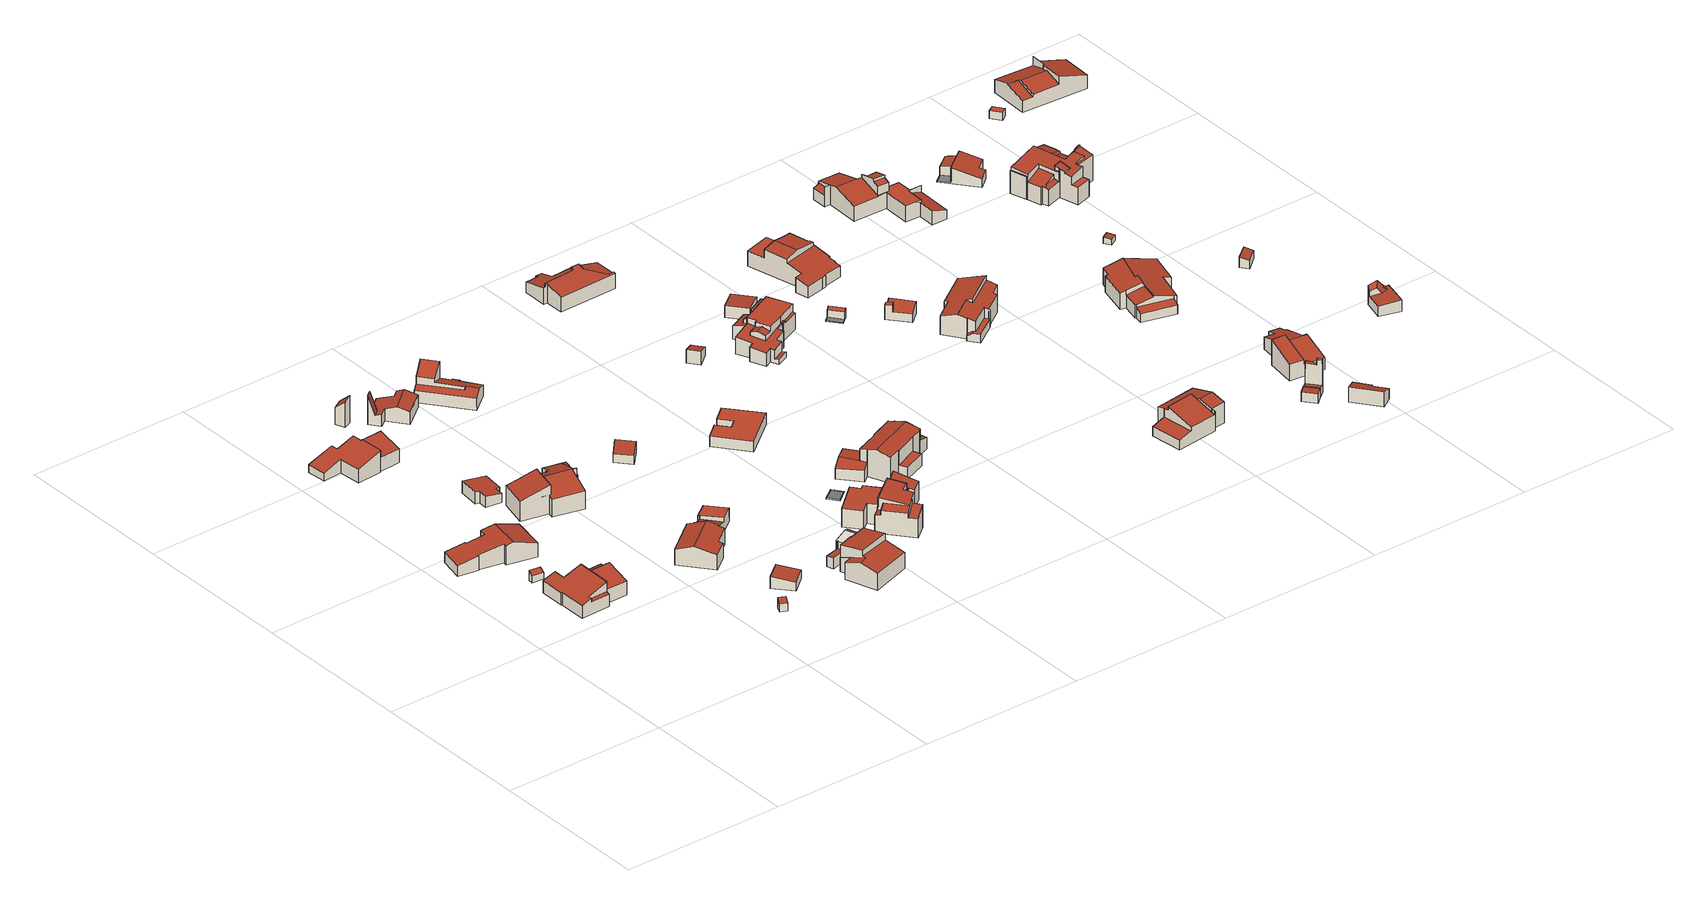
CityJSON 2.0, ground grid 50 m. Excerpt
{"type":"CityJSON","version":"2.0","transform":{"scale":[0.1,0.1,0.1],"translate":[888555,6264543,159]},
"CityObjects":{
"building1":{"type":"Building","geometry":[{"type":"Solid","lod":"2","boundaries":[[[[0,1,2,3]],[[1,4,5,2]],[[0,6,4,1]],[[3,7,6,0]],[[7,3,2,5]],[[5,4,6,7]]]],"semantics":{"surfaces":[{"type":"RoofSurface"},{"type":"WallSurface"},{"type":"GroundSurface"}],"values":[[0,1,1,1,1,2]]}}]},
"building2":{"type":"Building","geometry":[{"type":"Solid","lod":"2","boundaries":[[[[8,9,10,11,12,13]],[[13,14,15,16,17,18,19,20,21,22,23,8]],[[9,24,25,10]],[[22,21,26,27]],[[28,27,26,29]],[[10,25,30,11]],[[11,30,31,12]],[[29,26,21,20]],[[18,17,32,33]],[[32,17,16,34]],[[34,16,15,35]],[[35,15,14,36]],[[12,31,37,36,14,13]],[[23,22,27,28,38,39]],[[19,18,33,40]],[[24,9,8,23,39,41]],[[37,31,30,25,24,41]],[[38,28,29,20,19,40]],[[40,33,32,34,35,36,37,41,39,38]]]],"semantics":{"surfaces":[{"type":"WallSurface"},{"type":"RoofSurface"},{"type":"GroundSurface"}],"values":[[0,1,1,0,1,0,1,0,0,0,0,0,0,0,0,0,0,0,2]]}}]},
"building3":{"type":"Building","geometry":[{"type":"Solid","lod":"2","boundaries":[[[[42,43,44,45,46,47,48,49,50,51,52,53]],[[47,54,55,48]],[[44,56,57,45]],[[43,58,56,44]],[[42,59,58,43]],[[53,60,59,42]],[[60,53,52,61]],[[61,52,51,62]],[[62,51,50,63]],[[63,50,49,64]],[[64,49,48,55,65]],[[46,45,57,66]],[[65,55,54,67]],[[67,54,47,46,66]],[[66,57,56,58,59,60,61,62,63,64,65,67]]]],"semantics":{"surfaces":[{"type":"RoofSurface"},{"type":"WallSurface"},{"type":"GroundSurface"}],"values":[[0,0,1,1,1,1,1,1,1,1,1,1,1,1,2]]}}]},
"building4":{"type":"Building","geometry":[{"type":"Solid","lod":"2","boundaries":[[[[68,69,70,71,72,73,74,75,76,77,78,79]],[[80,81,82,83]],[[73,80,83,74]],[[74,83,82,84,85,75]],[[71,86,87,72]],[[70,88,86,71]],[[69,89,88,70]],[[68,90,89,69]],[[79,91,90,68]],[[91,79,78,92]],[[92,78,77,93]],[[93,77,76,94]],[[94,76,75,85]],[[84,82,81,95]],[[95,81,80,73,72,87]],[[87,86,88,89,90,91,92,93,94,85,84,95]]]],"semantics":{"surfaces":[{"type":"RoofSurface"},{"type":"WallSurface"},{"type":"GroundSurface"}],"values":[[0,0,1,1,1,1,1,1,1,1,1,1,1,1,1,2]]}}]},
"building5":{"type":"Building","geometry":[{"type":"Solid","lod":"2","boundaries":[[[[96,97,98,99]],[[99,100,101,96]],[[100,99,98,102]],[[102,98,97,103]],[[103,97,96,101]],[[101,100,102,103]]]],"semantics":{"surfaces":[{"type":"RoofSurface"},{"type":"WallSurface"},{"type":"GroundSurface"}],"values":[[0,1,1,1,1,2]]}}]},
"building6":{"type":"Building","geometry":[{"type":"Solid","lod":"2","boundaries":[[[[104,105,106,107,108,109,110,111]],[[105,112,113,106]],[[104,114,112,105]],[[111,115,114,104]],[[115,111,110,116]],[[116,110,109,117]],[[117,109,108,118]],[[118,108,107,119]],[[119,107,106,113]],[[113,112,114,115,116,117,118,119]]]],"semantics":{"surfaces":[{"type":"RoofSurface"},{"type":"WallSurface"},{"type":"GroundSurface"}],"values":[[0,1,1,1,1,1,1,1,1,2]]}}]},
"building7":{"type":"Building","geometry":[{"type":"Solid","lod":"2","boundaries":[[[[120,121,122,123]],[[122,121,124,125]],[[124,121,120,126]],[[126,120,123,127]],[[127,123,122,125]],[[125,124,126,127]]]],"semantics":{"surfaces":[{"type":"RoofSurface"},{"type":"WallSurface"},{"type":"GroundSurface"}],"values":[[0,1,1,1,1,2]]}}]},
"building8":{"type":"Building","geometry":[{"type":"Solid","lod":"2","boundaries":[[[[128,129,130,131,132,133,134,135,136]],[[137,138,139,140,141,142]],[[143,144,145,146]],[[130,139,138,147,148,132,131]],[[143,149,144]],[[129,150,151,140,139,130]],[[146,152,153,154,155,156,157,158,159,160,151,150,161,162,149,143]],[[128,161,150,129]],[[140,151,160,141]],[[133,163,164,134]],[[132,148,163,133]],[[135,165,166,136]],[[134,164,165,135]],[[137,167,147,138]],[[142,168,167,137]],[[168,142,141,160,159,169]],[[169,159,158,170]],[[170,158,157,171]],[[171,157,156,172]],[[172,156,155,173]],[[173,155,154,174]],[[174,154,153,175]],[[175,153,152,176]],[[176,152,146,145,177]],[[136,166,178,162,161,128]],[[177,145,144,149,162,178]],[[178,166,165,164,163,148,147,167,168,169,170,171,172,173,174,175,176,177]]]],"semantics":{"surfaces":[{"type":"RoofSurface"},{"type":"WallSurface"},{"type":"GroundSurface"}],"values":[[0,0,0,1,1,1,0,1,1,1,1,1,1,1,1,1,1,1,1,1,1,1,1,1,1,1,2]]}}]},
"building9":{"type":"Building","geometry":[{"type":"Solid","lod":"2","boundaries":[[[[179,180,181,182,183,184,185,186]],[[185,187,188,189,186]],[[186,189,190,191,192,179]],[[193,194,195,196]],[[194,197,198,199,200,195]],[[187,201,193,196,202,188]],[[195,200,202,196]],[[183,203,204,184]],[[182,205,203,183]],[[181,206,205,182]],[[180,207,206,181]],[[179,192,208,207,180]],[[208,192,191,209]],[[209,191,190,210]],[[210,190,189,188,202,211]],[[211,202,200,199,212]],[[212,199,198,213]],[[213,198,197,214]],[[214,197,194,193,201,187,185,184,204]],[[204,203,205,206,207,208,209,210,211,212,213,214]]]],"semantics":{"surfaces":[{"type":"RoofSurface"},{"type":"WallSurface"},{"type":"GroundSurface"}],"values":[[0,1,0,1,0,0,1,1,1,1,1,1,1,1,1,1,1,1,1,2]]}}]},
"building10":{"type":"Building","geometry":[{"type":"Solid","lod":"2","boundaries":[[[[215,216,217,218]],[[216,215,219,220]],[[218,221,219,215]],[[221,218,217,222]],[[222,217,216,220]],[[220,219,221,222]]]],"semantics":{"surfaces":[{"type":"RoofSurface"},{"type":"WallSurface"},{"type":"GroundSurface"}],"values":[[0,1,1,1,1,2]]}}]},
"building11":{"type":"Building","geometry":[{"type":"Solid","lod":"2","boundaries":[[[[223,224,225,226,227,228,229,230,231,232]],[[227,233,234,228]],[[232,235,223]],[[223,235,236,224]],[[225,237,238,226]],[[224,236,239,237,225]],[[230,240,241,231]],[[229,242,240,230]],[[228,234,243,242,229]],[[233,244,243,234]],[[244,233,227,226,238]],[[239,236,235,232,231,241]],[[241,240,242,243,244,238,237,239]]]],"semantics":{"surfaces":[{"type":"RoofSurface"},{"type":"WallSurface"},{"type":"GroundSurface"}],"values":[[0,0,1,0,1,1,1,1,1,1,1,1,2]]}}]},
"building12":{"type":"Building","geometry":[{"type":"Solid","lod":"2","boundaries":[[[[245,246,247,248,249,250]],[[251,252,253,254]],[[248,255,256,249]],[[251,257,258,252]],[[259,260,261,262]],[[249,256,263,264,250]],[[257,265,266,267,268,260,259,269,270,258]],[[261,260,268,271,272]],[[263,256,255,272,271,273]],[[250,264,274,275,276,245]],[[273,271,268,267]],[[246,277,278,247]],[[245,276,279,277,246]],[[266,265,280,281]],[[280,265,257,251,254,282]],[[270,269,283,284]],[[283,269,259,262,285]],[[275,274,286,287]],[[286,274,264,263,273,267,266,281]],[[279,276,275,287]],[[282,254,253,288]],[[288,253,252,258,270,284]],[[285,262,261,272,255,248,247,278]],[[278,277,279,287,286,281,280,282,288,284,283,285]]]],"semantics":{"surfaces":[{"type":"RoofSurface"},{"type":"WallSurface"},{"type":"GroundSurface"}],"values":[[0,0,1,1,0,1,1,1,0,0,1,1,1,1,1,1,1,1,1,1,1,1,1,2]]}}]},
"building13":{"type":"Building","geometry":[{"type":"Solid","lod":"2","boundaries":[[[[289,290,291,292,293,294]],[[291,295,296,297,298,299,300,301,302,292]],[[300,303,304,301]],[[293,302,301,304,305,294]],[[292,302,293]],[[305,304,303,306]],[[289,307,308,290]],[[294,305,306,309,307,289]],[[299,298,310,311]],[[310,298,297,312]],[[312,297,296,313]],[[313,296,295,314]],[[314,295,291,290,308]],[[309,306,303,300,299,311]],[[311,310,312,313,314,308,307,309]]]],"semantics":{"surfaces":[{"type":"RoofSurface"},{"type":"WallSurface"},{"type":"GroundSurface"}],"values":[[0,0,1,1,1,0,1,1,1,1,1,1,1,1,2]]}}]},
"building14":{"type":"Building","geometry":[{"type":"Solid","lod":"2","boundaries":[[[[315,316,317,318]],[[318,319,320,315]],[[319,318,317,321]],[[321,317,316,322]],[[322,316,315,320]],[[320,319,321,322]]]],"semantics":{"surfaces":[{"type":"RoofSurface"},{"type":"WallSurface"},{"type":"GroundSurface"}],"values":[[0,1,1,1,1,2]]}}]},
"building15":{"type":"Building","geometry":[{"type":"Solid","lod":"2","boundaries":[[[[323,324,325,326,327,328]],[[329,330,331,332,333,334]],[[335,336,337,338]],[[339,340,341,342,343,344,345,346,347,348,349]],[[327,350,351,344,343,352,353,354,355,328]],[[354,353,356,357]],[[324,358,359,325]],[[333,352,343,342,360,336,335,334]],[[346,361,362,347]],[[334,335,338,329]],[[355,354,357,363,364,365,366,367]],[[332,368,369,370,356,353,352,333]],[[330,371,372,331]],[[326,373,350,327]],[[325,359,361,346,345,374,373,326]],[[351,350,373,374]],[[362,361,359,358]],[[336,360,375,337]],[[374,345,344,351]],[[341,340,376,377]],[[376,340,339,378]],[[378,339,349,379]],[[379,349,348,380]],[[323,381,380,348,347,362,358,324]],[[370,369,382,383]],[[382,369,368,384]],[[384,368,332,331,372,385]],[[367,366,386,387]],[[386,366,365,388]],[[388,365,364,389]],[[389,364,363,390]],[[390,363,357,356,370,383]],[[328,355,367,387,381,323]],[[385,372,371,391]],[[391,371,330,329,338,337,375,392]],[[392,375,360,342,341,377]],[[377,376,378,379,380,381,387,386,388,389,390,383,382,384,385,391,392]]]],"semantics":{"surfaces":[{"type":"RoofSurface"},{"type":"WallSurface"},{"type":"GroundSurface"}],"values":[[0,1,1,0,1,1,1,1,1,0,0,0,0,1,1,0,0,0,1,1,1,1,1,1,1,1,1,1,1,1,1,1,1,1,1,1,2]]}}]},
"building16":{"type":"Building","geometry":[{"type":"Solid","lod":"2","boundaries":[[[[393,394,395,396]],[[394,397,398,395]],[[393,399,397,394]],[[396,400,399,393]],[[400,396,395,398]],[[398,397,399,400]]]],"semantics":{"surfaces":[{"type":"GroundSurface"},{"type":"WallSurface"}],"values":[[0,1,1,1,1,0]]}}]},
"building17":{"type":"Building","geometry":[{"type":"Solid","lod":"2","boundaries":[[[[401,402,403,404,405,406,407,408]],[[408,409,410,401]],[[409,408,407,411]],[[411,407,406,412]],[[412,406,405,413]],[[413,405,404,414]],[[414,404,403,415]],[[415,403,402,416]],[[416,402,401,410]],[[410,409,411,412,413,414,415,416]]]],"semantics":{"surfaces":[{"type":"RoofSurface"},{"type":"WallSurface"},{"type":"GroundSurface"}],"values":[[0,1,1,1,1,1,1,1,1,2]]}}]},
"building18":{"type":"Building","geometry":[{"type":"Solid","lod":"2","boundaries":[[[[417,418,419,420,421,422]],[[420,423,424,425,421]],[[421,425,426,427,422]],[[426,428,429,430,431,432,433,434,427]],[[428,435,436,437,438,439,440,441,442,429]],[[438,437,443,444]],[[433,445,446,434]],[[429,442,447,448,430]],[[422,427,434,446,417]],[[448,447,449,450]],[[451,452,444,443]],[[417,446,445,453,418]],[[424,454,455,426,425]],[[432,431,456,457]],[[456,431,430,448,450,458]],[[436,435,459,460]],[[459,435,428,426,455]],[[441,440,461,462]],[[461,440,439,463]],[[463,439,438,444,452,464]],[[418,453,465,466,419]],[[465,453,445,433,432,457]],[[458,450,449,467]],[[467,449,447,442,441,462]],[[454,424,423,468]],[[468,423,420,419,466]],[[464,452,451,469]],[[469,451,443,437,436,460]],[[460,459,455,454,468,466,465,457,456,458,467,462,461,463,464,469]]]],"semantics":{"surfaces":[{"type":"RoofSurface"},{"type":"WallSurface"},{"type":"GroundSurface"}],"values":[[0,0,1,0,0,1,1,1,1,0,0,0,1,1,1,1,1,1,1,1,1,1,1,1,1,1,1,1,2]]}}]},
"building19":{"type":"Building","geometry":[{"type":"Solid","lod":"2","boundaries":[[[[470,471,472,473]],[[473,472,474,475]],[[474,472,471,476]],[[476,471,470,477]],[[473,475,477,470]],[[475,474,476,477]]]],"semantics":{"surfaces":[{"type":"RoofSurface"},{"type":"WallSurface"},{"type":"GroundSurface"}],"values":[[0,1,1,1,1,2]]}}]},
"building20":{"type":"Building","geometry":[{"type":"Solid","lod":"2","boundaries":[[[[478,479,480,481,482,483,484,485,486,487,488]],[[479,489,480]],[[485,490,491,486]],[[480,489,492,493,494,495,481]],[[490,496,497,494,493,498,499,500,501,502,503,504,505,491]],[[482,495,494,497,483]],[[481,495,482]],[[483,497,496,484]],[[484,496,490,485]],[[488,506,507,478]],[[487,508,506,488]],[[486,491,505,509,508,487]],[[503,502,510,511]],[[510,502,501,512]],[[512,501,500,513]],[[513,500,499,514]],[[514,499,498,515]],[[515,498,493,492,516]],[[509,505,504,517]],[[517,504,503,511]],[[516,492,489,479,478,507]],[[507,506,508,509,517,511,510,512,513,514,515,516]]]],"semantics":{"surfaces":[{"type":"RoofSurface"},{"type":"WallSurface"},{"type":"GroundSurface"}],"values":[[0,1,1,0,0,1,1,1,1,1,1,1,1,1,1,1,1,1,1,1,1,2]]}}]},
"building21":{"type":"Building","geometry":[{"type":"Solid","lod":"2","boundaries":[[[[518,519,520,521]],[[522,523,524,525,526,527,528]],[[529,530,531,532]],[[532,533,534,535,536,537,538,539,540,541,542,543,544,545,546,547,548,549,550,551,529]],[[520,552,537,536,528,527,553,554,555,521]],[[522,535,534,556,557,523]],[[528,536,535,522]],[[529,551,558,530]],[[525,532,531,559,526]],[[545,544,560,561]],[[562,563,561,560]],[[555,554,564,565]],[[519,566,567,568,569,552,520]],[[521,555,565,518]],[[524,570,571,533,532,525]],[[530,558,572,559,531]],[[557,556,573,574]],[[564,554,553,575]],[[518,565,564,575,566,519]],[[523,557,574,570,524]],[[533,571,573,556,534]],[[571,570,574,573]],[[550,549,576,577]],[[576,549,548,578]],[[578,548,547,579]],[[579,547,546,580]],[[580,546,545,561,563,581]],[[543,542,582,583]],[[582,542,541,584]],[[584,541,540,585]],[[585,540,539,586]],[[586,539,538,587]],[[587,538,537,552,569,588]],[[588,569,568,589]],[[589,568,567,590]],[[590,567,566,591]],[[591,566,575,553,527,526,559,572,592]],[[592,572,558,551,550,577]],[[581,563,562,593]],[[593,562,560,544,543,583]],[[583,582,584,585,586,587,588,589,590,591,592,577,576,578,579,580,581,593]]]],"semantics":{"surfaces":[{"type":"WallSurface"},{"type":"RoofSurface"},{"type":"GroundSurface"}],"values":[[0,1,0,1,0,0,0,0,0,0,1,0,1,1,0,1,1,1,0,0,0,1,0,0,0,0,0,0,0,0,0,0,0,0,0,0,0,0,0,0,2]]}}]},
"building22":{"type":"Building","geometry":[{"type":"Solid","lod":"2","boundaries":[[[[594,595,596,597]],[[597,598,599,594]],[[598,597,596,600]],[[600,596,595,601]],[[601,595,594,599]],[[599,598,600,601]]]],"semantics":{"surfaces":[{"type":"RoofSurface"},{"type":"WallSurface"},{"type":"GroundSurface"}],"values":[[0,1,1,1,1,2]]}}]},
"building23":{"type":"Building","geometry":[{"type":"Solid","lod":"2","boundaries":[[[[602,603,604,605]],[[606,607,608,609]],[[605,609,608,602]],[[607,606,610,611]],[[610,606,609,605,604,612]],[[612,604,603,613]],[[613,603,602,608,607,611]],[[611,610,612,613]]]],"semantics":{"surfaces":[{"type":"GroundSurface"},{"type":"RoofSurface"},{"type":"WallSurface"}],"values":[[0,1,2,2,2,2,2,0]]}}]},
"building24":{"type":"Building","geometry":[{"type":"Solid","lod":"2","boundaries":[[[[614,615,616,617,618]],[[619,620,621,622,623,615,624,625,626]],[[617,622,621,627,628,618]],[[614,629,624,615]],[[624,629,630,631,632,625]],[[628,627,633,634]],[[615,623,616]],[[616,623,622,617]],[[619,635,636,620]],[[626,637,635,619]],[[637,626,625,632,638]],[[634,633,639,640]],[[639,633,627,621,620,636]],[[631,630,641,642]],[[618,628,634,640,641,630,629,614]],[[638,632,631,642]],[[642,641,640,639,636,635,637,638]]]],"semantics":{"surfaces":[{"type":"RoofSurface"},{"type":"WallSurface"},{"type":"GroundSurface"}],"values":[[0,0,1,1,0,0,1,1,1,1,1,1,1,1,1,1,2]]}}]},
"building25":{"type":"Building","geometry":[{"type":"Solid","lod":"2","boundaries":[[[[643,644,645,646,647,648]],[[649,650,651,652]],[[649,652,647,646]],[[650,649,646,645]],[[644,643,653,654]],[[648,655,653,643]],[[655,648,647,652,651,656]],[[656,651,650,645,644,654]],[[654,653,655,656]]]],"semantics":{"surfaces":[{"type":"RoofSurface"},{"type":"WallSurface"},{"type":"GroundSurface"}],"values":[[0,0,1,1,1,1,1,1,2]]}}]},
"building26":{"type":"Building","geometry":[{"type":"Solid","lod":"2","boundaries":[[[[657,658,659,660,661,662,663,664,665,666,667,668,669,670]],[[671,672,673,674,675]],[[669,676,677,678,670]],[[667,673,672,668]],[[679,680,681,682,683]],[[679,684,685,680]],[[677,683,682,678]],[[680,685,686,687,688,681]],[[676,689,690,691,684,679,683,677]],[[668,672,671,692,693,669]],[[665,694,695,666]],[[664,696,694,665]],[[663,697,696,664]],[[662,698,697,663]],[[661,699,698,662]],[[660,700,699,661]],[[659,701,700,660]],[[658,702,701,659]],[[657,703,702,658]],[[670,678,682,681,688,704,703,657]],[[691,690,705,706]],[[705,690,689,707]],[[707,689,676,669,693]],[[704,688,687,708]],[[708,687,686,709]],[[709,686,685,684,691,706]],[[692,671,675,710]],[[710,675,674,711]],[[711,674,673,667,666,695]],[[695,694,696,697,698,699,700,701,702,703,704,708,709,706,705,707,693,692,710,711]]]],"semantics":{"surfaces":[{"type":"RoofSurface"},{"type":"WallSurface"},{"type":"GroundSurface"}],"values":[[0,0,1,1,1,1,0,0,0,1,1,1,1,1,1,1,1,1,1,1,1,1,1,1,1,1,1,1,1,2]]}}]},
"building27":{"type":"Building","geometry":[{"type":"Solid","lod":"2","boundaries":[[[[712,713,714,715,716,717,718,719]],[[715,720,721,722,723,724,725,726,727,728,729,730,731,716]],[[717,731,730,718]],[[716,731,717]],[[732,733,734,735,736,737]],[[723,722,735,734]],[[724,723,734,733]],[[736,735,722,721,738]],[[738,721,720,739]],[[737,736,738,739,740]],[[713,741,742,714]],[[712,743,741,713]],[[719,744,743,712]],[[744,719,718,730,729,745]],[[745,729,728,746]],[[746,728,727,747]],[[747,727,726,748]],[[748,726,725,749]],[[749,725,724,733,732,750]],[[750,732,737,740,751]],[[739,720,715,714,742,752]],[[751,740,739,752]],[[752,742,741,743,744,745,746,747,748,749,750,751]]]],"semantics":{"surfaces":[{"type":"RoofSurface"},{"type":"WallSurface"},{"type":"GroundSurface"}],"values":[[0,0,1,1,0,1,1,1,1,0,1,1,1,1,1,1,1,1,1,1,1,1,2]]}}]},
"building28":{"type":"Building","geometry":[{"type":"Solid","lod":"2","boundaries":[[[[753,754,755,756]],[[756,757,758,753]],[[757,756,755,759]],[[759,755,754,760]],[[760,754,753,758]],[[758,757,759,760]]]],"semantics":{"surfaces":[{"type":"RoofSurface"},{"type":"WallSurface"},{"type":"GroundSurface"}],"values":[[0,1,1,1,1,2]]}}]},
"building29":{"type":"Building","geometry":[{"type":"Solid","lod":"2","boundaries":[[[[761,762,763,764]],[[765,766,767,768]],[[761,767,766,769,770,762]],[[770,769,771,772]],[[762,770,772,763]],[[765,768,773,774]],[[764,775,773,768,767,761]],[[775,764,763,772,771,776]],[[776,771,769,766,765,774]],[[774,773,775,776]]]],"semantics":{"surfaces":[{"type":"RoofSurface"},{"type":"WallSurface"},{"type":"GroundSurface"}],"values":[[0,0,1,0,1,1,1,1,1,2]]}}]},
"building30":{"type":"Building","geometry":[{"type":"Solid","lod":"2","boundaries":[[[[777,778,779,780,781,782]],[[781,780,783,784]],[[783,780,779,785]],[[785,779,778,786]],[[786,778,777,787]],[[782,788,787,777]],[[788,782,781,784]],[[784,783,785,786,787,788]]]],"semantics":{"surfaces":[{"type":"RoofSurface"},{"type":"WallSurface"},{"type":"GroundSurface"}],"values":[[0,1,1,1,1,1,1,2]]}}]},
"building31":{"type":"Building","geometry":[{"type":"Solid","lod":"2","boundaries":[[[[789,790,791,792,793,794,795,796,797,798,799,800]],[[801,802,803,804,805,806]],[[800,801,806,807,789]],[[789,807,808,790]],[[799,802,801,800]],[[797,809,810,798]],[[796,811,809,797]],[[795,812,811,796]],[[794,813,812,795]],[[793,814,813,794]],[[792,815,814,793]],[[791,816,815,792]],[[790,808,817,816,791]],[[817,808,807,806,805,818]],[[818,805,804,819]],[[819,804,803,820]],[[820,803,802,799,798,810]],[[810,809,811,812,813,814,815,816,817,818,819,820]]]],"semantics":{"surfaces":[{"type":"RoofSurface"},{"type":"WallSurface"},{"type":"GroundSurface"}],"values":[[0,0,1,0,1,1,1,1,1,1,1,1,1,1,1,1,1,2]]}}]},
"building32":{"type":"Building","geometry":[{"type":"Solid","lod":"2","boundaries":[[[[821,822,823,824,825,826,827,828,829,830,831,832]],[[833,834,835,836,837,838,839,840]],[[823,841,842,843,844,845,846,824]],[[821,847,848,822]],[[849,850,851,852,853,854,827]],[[840,855,856,833]],[[829,853,852,830]],[[842,847,857,843]],[[828,854,853,829]],[[836,858,846,845,859,837]],[[843,857,860,861,862,844]],[[839,863,855,840]],[[827,854,828]],[[841,848,847,842]],[[856,855,863,864,865,866]],[[822,848,841,823]],[[825,867,868,826]],[[824,846,858,869,867,825]],[[831,870,871,832]],[[830,872,870,831]],[[852,851,873,872,830]],[[835,874,869,858,836]],[[859,845,844,862,875,876]],[[826,868,877,849,827]],[[873,851,850,878]],[[878,850,849,877]],[[874,835,834,879]],[[879,834,833,856,866,880]],[[838,837,859,876,881]],[[875,862,861,882]],[[882,861,860,883]],[[883,860,857,847,884]],[[832,871,884,847,821]],[[880,866,865,885]],[[885,865,864,886]],[[886,864,863,839,838,881]],[[881,876,875,882,883,884,871,870,872,873,878,877,868,867,869,874,879,880,885,886]]]],"semantics":{"surfaces":[{"type":"RoofSurface"},{"type":"WallSurface"},{"type":"GroundSurface"}],"values":[[0,0,1,1,0,1,1,1,1,0,0,1,1,0,0,1,1,1,1,1,1,1,1,1,1,1,1,1,1,1,1,1,1,1,1,1,2]]}}]},
"building33":{"type":"Building","geometry":[{"type":"Solid","lod":"2","boundaries":[[[[887,888,889,890]],[[888,891,892,893,894,889]],[[891,895,896,897,898,899,900,901,902,903,904,892]],[[901,900,905,906,907,908,909,910,911]],[[911,910,903,902]],[[902,901,911]],[[893,912,913,914,915,894]],[[904,903,910,909,913,912]],[[892,904,912,893]],[[899,898,916,917]],[[916,898,897,918]],[[918,897,896,919]],[[919,896,895,920]],[[887,921,920,895,891,888]],[[909,908,922,923]],[[922,908,907,924]],[[924,907,906,925]],[[925,906,905,926]],[[926,905,900,899,917]],[[915,914,927,928]],[[927,914,913,909,923]],[[921,887,890,929]],[[929,890,889,894,915,928]],[[928,927,923,922,924,925,926,917,916,918,919,920,921,929]]]],"semantics":{"surfaces":[{"type":"RoofSurface"},{"type":"WallSurface"},{"type":"GroundSurface"}],"values":[[0,1,0,0,1,1,0,1,1,1,1,1,1,1,1,1,1,1,1,1,1,1,1,2]]}}]},
"building34":{"type":"Building","geometry":[{"type":"Solid","lod":"2","boundaries":[[[[930,931,932,933]],[[932,931,934,935]],[[934,931,930,936]],[[936,930,933,937]],[[937,933,932,935]],[[935,934,936,937]]]],"semantics":{"surfaces":[{"type":"RoofSurface"},{"type":"WallSurface"},{"type":"GroundSurface"}],"values":[[0,1,1,1,1,2]]}}]},
"building35":{"type":"Building","geometry":[{"type":"Solid","lod":"2","boundaries":[[[[938,939,940,941,942,943]],[[944,945,946,947,948]],[[943,948,947,949,950,938]],[[949,947,946,951]],[[950,949,951,952]],[[942,941,953,954]],[[953,941,940,955]],[[955,940,939,956]],[[956,939,938,950,952,957]],[[945,944,958,959]],[[958,944,948,943,942,954]],[[957,952,951,946,945,959]],[[959,958,954,953,955,956,957]]]],"semantics":{"surfaces":[{"type":"RoofSurface"},{"type":"WallSurface"},{"type":"GroundSurface"}],"values":[[0,0,1,1,2,1,1,1,1,1,1,1,2]]}}]},
"building36":{"type":"Building","geometry":[{"type":"Solid","lod":"2","boundaries":[[[[960,961,962,963]],[[962,961,964,965]],[[964,961,960,966]],[[966,960,963,967]],[[967,963,962,965]],[[965,964,966,967]]]],"semantics":{"surfaces":[{"type":"RoofSurface"},{"type":"WallSurface"},{"type":"GroundSurface"}],"values":[[0,1,1,1,1,2]]}}]},
"building37":{"type":"Building","geometry":[{"type":"Solid","lod":"2","boundaries":[[[[968,969,970,971]],[[972,973,974,975]],[[976,977,978,979]],[[975,980,981,972]],[[982,983,984,985,986,987,988,989,990,991,992,993,994,995,996,997,998,999,1000]],[[980,1001,1002,981]],[[986,1003,1004,1005,1006,987]],[[1007,1001,980]],[[968,998,997,969]],[[984,1008,1009,1010,1011,1007,980,985]],[[1000,1010,1009,982]],[[983,1008,984]],[[994,1012,1013,995]],[[995,1013,1014,996]],[[982,1009,1008,983]],[[993,1015,1012,994]],[[989,1016,1017,1018,1019,990]],[[1014,1013,1012,1015,1020,1021]],[[990,1019,1022,1023,1024,991]],[[988,1025,1016,989]],[[1017,1016,1025,1026,1027,1028]],[[1022,1019,1018,1029,1030,1031,1032]],[[973,1033,1034,1035,1036,974]],[[974,1036,1003,986,985,980,975]],[[977,1037,1038,978]],[[1005,1004,1035,1034,1039]],[[1004,1003,1036,1035]],[[979,1006,1005,1039,1040,976]],[[1020,1015,993,992]],[[1024,1023,1032,1031,1041]],[[1023,1022,1032]],[[1002,1001,1007,1011,1042,1043]],[[971,1044,1045,999,998,968]],[[1030,1029,1046,1047]],[[1046,1029,1018,1017,1028,1048]],[[1021,1020,992,991,1024,1041,1049,1050]],[[1042,1011,1010,1000,999,1045]],[[1040,1039,1034,1033,1051,1052]],[[972,981,1002,1043,1051,1033,973]],[[1048,1028,1027,1053]],[[1053,1027,1026,1054]],[[1054,1026,1025,988,987,1006,979,978,1038,1055]],[[1049,1041,1031,1030,1047]],[[1044,971,970,1056]],[[1056,970,969,997,996,1014,1021,1050]],[[1055,1038,1037,1057]],[[1057,1037,977,976,1040,1052]],[[1052,1051,1043,1042,1045,1044,1056,1050,1049,1047,1046,1048,1053,1054,1055,1057]]]],"semantics":{"surfaces":[{"type":"RoofSurface"},{"type":"WallSurface"},{"type":"GroundSurface"}],"values":[[0,0,1,1,0,0,1,1,1,0,1,1,1,1,1,1,1,0,1,1,0,0,0,1,0,0,0,0,1,0,1,1,1,1,1,1,1,1,1,1,1,1,1,1,1,1,1,2]]}}]},
"building38":{"type":"Building","geometry":[{"type":"Solid","lod":"2","boundaries":[[[[1058,1059,1060,1061,1062,1063,1064]],[[1058,1065,1066,1059]],[[1066,1065,1067,1068]],[[1064,1069,1070,1067,1065,1058]],[[1071,1070,1069]],[[1069,1064,1063,1072,1071]],[[1061,1060,1073,1074]],[[1073,1060,1059,1066,1068,1075]],[[1062,1061,1074,1076]],[[1075,1068,1067,1070,1071,1077]],[[1077,1071,1072,1078]],[[1078,1072,1063,1062,1076]],[[1076,1074,1073,1075,1077,1078]]]],"semantics":{"surfaces":[{"type":"RoofSurface"},{"type":"WallSurface"},{"type":"GroundSurface"}],"values":[[0,1,0,0,1,0,1,1,1,1,1,1,2]]}}]},
"building39":{"type":"Building","geometry":[{"type":"Solid","lod":"2","boundaries":[[[[1079,1080,1081,1082]],[[1081,1080,1083,1084]],[[1083,1080,1079,1085]],[[1082,1086,1085,1079]],[[1086,1082,1081,1084]],[[1084,1083,1085,1086]]]],"semantics":{"surfaces":[{"type":"RoofSurface"},{"type":"WallSurface"},{"type":"GroundSurface"}],"values":[[0,1,1,1,1,2]]}}]},
"building40":{"type":"Building","geometry":[{"type":"Solid","lod":"2","boundaries":[[[[1087,1088,1089,1090,1091,1092,1093]],[[1093,1094,1095,1087]],[[1096,1097,1098,1099,1100]],[[1088,1101,1102,1103,1089]],[[1087,1095,1101,1088]],[[1097,1096,1102,1101,1095,1094,1104,1105]],[[1099,1098,1106,1107]],[[1106,1098,1097,1105]],[[1103,1102,1096,1100]],[[1093,1092,1108,1109]],[[1108,1092,1091,1110]],[[1110,1091,1090,1111]],[[1111,1090,1089,1103,1100,1099,1107,1112]],[[1104,1094,1093,1109,1113]],[[1112,1107,1106,1105,1104,1113]],[[1113,1109,1108,1110,1111,1112]]]],"semantics":{"surfaces":[{"type":"RoofSurface"},{"type":"WallSurface"},{"type":"GroundSurface"}],"values":[[0,1,1,1,1,0,0,1,0,1,1,1,1,1,1,2]]}}]}
},
"vertices":[
[123,686,92],[159,683,90],[160,699,99],[125,702,101],[159,683,70],[160,699,70],[123,686,70],[125,702,70],
[215,489,136],[215,489,111],[215,560,133],[215,560,122],[215,596,111],[215,596,137],[157,596,118],[157,633,119],[118,633,106],[118,557,105],[120,557,105],[120,473,105],[152,473,115],[152,485,115],[212,485,135],[212,489,135],[283,490,111],[282,561,133],[152,485,107],[212,485,108],[212,473,104],[152,473,104],[282,561,121],[282,597,111],[118,557,67],[120,557,67],[118,633,67],[157,633,67],[157,596,67],[282,597,67],[212,473,67],[212,489,67],[120,473,67],[283,490,67],
[2,847,92],[63,836,104],[63,839,104],[139,824,118],[137,813,118],[158,809,123],[176,910,123],[135,918,115],[131,895,115],[77,906,104],[78,911,104],[18,922,92],[227,793,102],[246,896,103],[63,839,59],[139,824,59],[63,836,59],[2,847,59],[18,922,59],[78,911,59],[77,906,59],[131,895,59],[135,918,59],[246,896,59],[137,813,59],[227,793,59],
[50,1468,56],[109,1473,74],[115,1405,73],[192,1411,96],[192,1414,96],[195,1414,97],[190,1484,98],[186,1484,97],[184,1515,97],[128,1511,80],[126,1533,80],[45,1527,56],[195,1414,75],[261,1418,74],[256,1489,96],[190,1484,97],[256,1489,32],[186,1484,32],[192,1411,32],[192,1414,32],[115,1405,32],[109,1473,32],[50,1468,32],[45,1527,32],[126,1533,32],[128,1511,32],[184,1515,32],[261,1418,32],
[569,180,103],[549,188,103],[538,166,98],[557,157,99],[557,157,73],[569,180,73],[538,166,73],[549,188,73],
[289,1189,76],[282,1125,75],[296,1123,73],[293,1094,72],[342,1089,66],[345,1118,66],[357,1117,65],[363,1181,67],[282,1125,38],[296,1123,38],[289,1189,38],[363,1181,38],[357,1117,38],[345,1118,38],[342,1089,38],[293,1094,38],
[654,328,96],[605,290,96],[650,238,86],[699,278,86],[605,290,60],[650,238,60],[654,328,60],[699,278,60],
[543,1029,95],[443,1052,95],[428,992,76],[404,997,76],[424,992,76],[421,976,71],[514,954,72],[531,1029,95],[543,1027,95],[362,1096,79],[342,1011,79],[428,992,105],[449,1077,105],[403,1087,91],[403,1086,91],[567,1117,57],[551,1052,56],[565,1049,55],[579,1116,56],[342,1011,17],[424,992,17],[551,1052,80],[443,1052,89],[449,1077,80],[579,1117,56],[512,1132,57],[505,1097,69],[497,1099,69],[494,1088,73],[429,1102,73],[428,1099,75],[406,1104,75],[403,1087,81],[543,1029,88],[549,1052,80],[421,976,17],[514,954,17],[531,1029,17],[543,1027,17],[362,1096,17],[403,1086,17],[406,1104,17],[428,1099,17],[429,1102,17],[494,1088,17],[497,1099,17],[505,1097,17],[512,1132,17],[579,1117,17],[565,1049,17],[549,1052,17],
[526,510,113],[564,462,95],[613,498,94],[605,508,98],[659,549,98],[648,564,103],[650,566,103],[631,590,113],[650,566,97],[610,617,97],[610,617,102],[608,615,102],[596,630,97],[493,552,96],[701,604,74],[701,604,88],[660,655,86],[660,655,74],[741,634,88],[698,688,86],[655,657,86],[657,653,86],[670,581,88],[657,653,75],[659,549,48],[648,564,48],[605,508,48],[613,498,48],[564,462,48],[493,552,48],[596,630,48],[608,615,48],[657,653,48],[655,657,48],[698,688,48],[741,634,48],
[273,1703,58],[285,1675,82],[309,1686,89],[296,1713,64],[273,1703,5],[285,1675,5],[296,1713,5],[309,1686,5],
[370,1648,36],[352,1634,36],[363,1619,42],[386,1636,42],[406,1609,53],[475,1665,53],[462,1682,46],[442,1666,46],[412,1704,31],[358,1664,30],[427,1581,44],[497,1635,43],[358,1664,93],[340,1650,96],[363,1619,5],[386,1636,5],[340,1650,5],[442,1666,5],[412,1704,5],[462,1682,5],[497,1635,5],[427,1581,5],
[809,164,121],[825,115,105],[949,157,102],[930,214,120],[831,185,124],[834,175,121],[849,284,87],[842,305,84],[796,292,84],[802,270,87],[930,214,140],[831,185,140],[849,284,106],[842,305,106],[881,322,118],[896,276,118],[908,280,114],[893,326,114],[809,251,134],[809,251,97],[850,284,106],[856,266,106],[855,266,106],[856,264,106],[842,311,106],[844,305,106],[856,264,134],[908,280,134],[855,266,134],[807,250,97],[817,220,106],[793,212,105],[825,115,53],[949,157,53],[793,212,53],[850,284,53],[856,266,53],[802,270,53],[842,311,53],[844,305,53],[893,326,53],[807,250,53],[817,220,53],[796,292,53],
[502,1658,43],[605,1525,43],[634,1547,53],[612,1578,54],[600,1569,50],[519,1671,50],[664,1570,41],[622,1623,44],[630,1628,40],[618,1642,41],[611,1637,44],[591,1663,45],[550,1631,62],[600,1569,59],[591,1663,96],[550,1631,74],[519,1671,73],[559,1703,96],[502,1658,6],[605,1525,6],[559,1703,6],[618,1642,6],[611,1637,6],[630,1628,6],[622,1623,6],[664,1570,6],
[800,1098,44],[762,1141,44],[721,1097,36],[758,1055,37],[758,1055,10],[800,1098,10],[721,1097,10],[762,1141,10],
[1075,525,61],[1042,500,62],[1062,476,62],[1076,488,62],[1114,438,62],[1132,452,62],[1070,295,108],[1070,295,94],[1112,330,107],[1112,330,117],[1092,313,116],[1092,313,114],[1046,369,114],[1046,369,94],[1024,352,94],[1024,352,107],[1003,396,93],[1027,414,98],[1046,390,98],[1036,382,96],[1037,380,96],[1101,428,109],[1062,476,109],[1052,469,107],[1033,493,107],[1031,492,107],[965,442,93],[1114,438,95],[1101,428,99],[1037,380,128],[1114,438,130],[1114,438,111],[1132,452,112],[1146,396,123],[1146,396,95],[1042,500,89],[1062,476,89],[1036,382,90],[1052,469,93],[1033,493,92],[1162,409,96],[1173,395,91],[1205,419,94],[1163,474,115],[1133,451,112],[1110,332,117],[1138,354,118],[1120,377,122],[1087,274,94],[1129,308,106],[1076,488,95],[1062,476,100],[1014,365,89],[1027,414,36],[1046,390,36],[1003,396,36],[965,442,36],[1031,492,36],[1075,525,36],[1138,354,36],[1120,377,36],[1110,332,36],[1129,308,36],[1163,474,36],[1133,451,36],[1205,419,36],[1173,395,36],[1162,409,36],[1087,274,36],[1014,365,36],
[1058,605,35],[1022,579,38],[1044,548,37],[1080,575,35],[1022,579,33],[1044,548,33],[1058,605,33],[1080,575,33],
[1150,992,47],[1074,1084,47],[1032,1051,46],[1060,1015,46],[1038,996,45],[1008,1032,45],[967,999,44],[1041,906,44],[1041,906,11],[1150,992,11],[967,999,11],[1008,1032,11],[1038,996,11],[1060,1015,11],[1032,1051,11],[1074,1084,11],
[1236,658,54],[1199,701,57],[1186,715,58],[1148,684,64],[1185,625,62],[1180,635,62],[1116,659,52],[1168,599,54],[1189,616,62],[1189,616,103],[1180,635,99],[1200,590,109],[1347,653,109],[1334,681,103],[1330,679,103],[1323,696,99],[1253,667,99],[1248,663,99],[1216,550,100],[1253,565,100],[1254,563,99],[1323,592,99],[1322,594,99],[1359,609,99],[1359,610,100],[1364,612,100],[1254,563,56],[1323,592,57],[1253,667,52],[1248,663,53],[1364,612,64],[1334,681,68],[1396,626,54],[1379,699,55],[1264,540,55],[1333,567,56],[1235,659,54],[1168,599,19],[1189,616,19],[1330,679,19],[1323,696,19],[1379,699,19],[1216,550,19],[1253,565,19],[1359,609,19],[1359,610,19],[1322,594,19],[1333,567,19],[1235,659,19],[1186,715,19],[1396,626,19],[1116,659,19],[1264,540,19],
[1214,1388,39],[1177,1361,52],[1202,1329,52],[1238,1358,38],[1202,1329,11],[1238,1358,11],[1177,1361,11],[1214,1388,11],
[1252,1753,66],[1252,1761,68],[1233,1760,68],[1188,1806,79],[1188,1828,84],[1163,1828,84],[1163,1817,81],[1063,1813,80],[1063,1808,79],[1068,1808,79],[1068,1750,65],[1252,1761,63],[1063,1813,71],[1063,1808,72],[1251,1830,64],[1231,1829,68],[1230,1829,69],[1188,1828,79],[1163,1817,71],[1163,1828,68],[1189,1829,68],[1188,1854,62],[1118,1851,62],[1117,1894,51],[1097,1893,51],[1097,1884,53],[1056,1883,53],[1056,1808,72],[1068,1750,21],[1252,1753,21],[1068,1808,21],[1056,1808,21],[1097,1893,21],[1097,1884,21],[1117,1894,21],[1118,1851,21],[1188,1854,21],[1189,1829,21],[1251,1830,21],[1056,1883,21],
[1366,1358,73],[1366,1358,62],[1373,1342,68],[1373,1342,83],[1374,1310,91],[1364,1306,91],[1383,1264,91],[1433,1285,91],[1497,1316,91],[1464,1386,92],[1361,1337,92],[1445,1290,73],[1445,1290,67],[1433,1285,67],[1433,1285,71],[1357,1253,62],[1337,1293,67],[1374,1310,71],[1361,1337,75],[1360,1336,75],[1361,1335,74],[1301,1310,67],[1322,1264,62],[1307,1257,60],[1327,1212,54],[1347,1222,57],[1353,1210,55],[1389,1227,60],[1383,1239,61],[1419,1256,66],[1412,1272,68],[1438,1284,71],[1440,1281,71],[1448,1285,72],[1360,1336,68],[1464,1386,85],[1413,1362,86],[1413,1362,77],[1337,1293,77],[1364,1306,77],[1448,1285,65],[1497,1316,67],[1353,1210,29],[1389,1227,30],[1359,1198,30],[1395,1215,31],[1407,1376,81],[1407,1376,67],[1457,1399,63],[1411,1378,62],[1401,1400,54],[1342,1374,54],[1383,1264,76],[1357,1253,77],[1500,1308,64],[1346,1275,84],[1372,1287,84],[1457,1399,81],[1438,1284,15],[1440,1281,15],[1412,1272,15],[1419,1256,15],[1383,1239,15],[1395,1215,15],[1327,1212,15],[1347,1222,15],[1307,1257,15],[1322,1264,15],[1301,1310,15],[1361,1335,15],[1342,1374,15],[1401,1400,15],[1411,1378,15],[1457,1399,15],[1500,1308,15],[1359,1198,15],
[1485,1451,51],[1441,1506,51],[1384,1460,59],[1428,1407,59],[1428,1407,22],[1485,1451,22],[1384,1460,22],[1441,1506,22],
[1589,1286,29],[1576,1276,28],[1606,1239,27],[1618,1249,28],[1629,1258,55],[1600,1295,55],[1589,1286,51],[1618,1249,51],[1629,1258,26],[1600,1295,26],[1606,1239,26],[1576,1276,26],
[2031,211,80],[2022,280,101],[2020,297,107],[1934,285,107],[1944,202,81],[1933,327,86],[1936,300,93],[1932,299,93],[1934,285,97],[2020,297,97],[2024,266,105],[2070,272,105],[2061,341,87],[1932,299,68],[1944,202,68],[2031,211,90],[2032,211,90],[2030,222,93],[2076,228,93],[1890,295,57],[1902,197,57],[1933,327,29],[1936,300,29],[2061,341,29],[2076,228,29],[1890,295,29],[1902,197,29],[2032,211,29],[2030,222,29],
[1783,1155,66],[1737,1212,66],[1708,1189,57],[1721,1173,57],[1713,1166,55],[1748,1125,55],[1721,1173,80],[1708,1189,75],[1699,1182,72],[1713,1166,77],[1783,1155,29],[1737,1212,29],[1748,1125,29],[1699,1182,29],
[1624,1436,77],[1599,1431,77],[1608,1390,66],[1666,1401,65],[1678,1404,65],[1678,1407,66],[1738,1418,65],[1733,1436,70],[1736,1437,70],[1731,1457,75],[1734,1458,75],[1723,1509,90],[1719,1508,90],[1613,1483,90],[1733,1512,41],[1723,1509,41],[1734,1458,41],[1760,1464,41],[1747,1515,41],[1719,1508,101],[1653,1492,110],[1613,1483,101],[1676,1574,105],[1676,1574,78],[1596,1560,75],[1596,1560,101],[1636,1567,110],[1676,1575,105],[1676,1575,78],[1675,1575,78],[1661,1632,78],[1583,1613,76],[1717,1519,101],[1712,1518,101],[1698,1580,102],[1733,1512,30],[1719,1508,30],[1736,1437,30],[1731,1457,30],[1733,1436,30],[1738,1418,30],[1678,1407,30],[1678,1404,30],[1666,1401,30],[1608,1390,30],[1599,1431,30],[1624,1436,30],[1583,1613,30],[1712,1518,30],[1698,1580,30],[1717,1519,30],[1661,1632,30],[1675,1575,30],[1747,1515,30],[1760,1464,30],
[1822,1087,83],[1829,1078,86],[1768,1036,85],[1795,996,99],[1855,1038,100],[1866,1022,106],[1964,1088,108],[1920,1153,85],[1810,974,91],[1811,975,91],[1825,957,84],[1884,996,85],[1893,983,80],[1894,984,80],[1892,987,81],[1954,1029,81],[1948,1039,85],[1981,1063,85],[1964,1088,95],[1866,1022,94],[1826,938,53],[1893,983,53],[1884,996,53],[1825,957,53],[1820,964,53],[1813,954,53],[1811,975,44],[1810,974,44],[1803,968,41],[1829,1078,27],[1768,1036,27],[1822,1087,27],[1920,1153,27],[1981,1063,27],[1948,1039,27],[1954,1029,27],[1892,987,27],[1894,984,27],[1826,938,27],[1803,968,27],[1810,974,27],
[2336,150,72],[2307,185,72],[2284,166,74],[2313,131,74],[2313,131,44],[2336,150,44],[2284,166,44],[2307,185,44],
[2322,197,134],[2342,173,131],[2349,179,132],[2329,203,135],[2338,152,72],[2351,162,70],[2322,197,71],[2309,187,72],[2351,162,147],[2342,173,147],[2358,168,148],[2349,179,147],[2309,187,44],[2338,152,44],[2329,203,44],[2358,168,44],
[2375,81,96],[2433,3,96],[2467,26,82],[2437,64,83],[2446,71,79],[2414,112,80],[2437,64,49],[2446,71,49],[2467,26,49],[2433,3,49],[2375,81,49],[2414,112,49],
[2383,353,102],[2447,344,102],[2447,349,100],[2436,350,100],[2445,428,76],[2441,429,76],[2445,457,67],[2411,461,68],[2408,432,76],[2375,436,76],[2365,359,101],[2383,357,101],[2383,357,119],[2365,359,118],[2365,358,118],[2341,361,118],[2329,270,90],[2372,265,91],[2372,265,76],[2436,258,76],[2408,432,40],[2375,436,40],[2411,461,40],[2445,457,40],[2441,429,40],[2445,428,40],[2436,350,40],[2447,349,40],[2436,258,40],[2329,270,40],[2341,361,40],[2365,358,40],
[2057,1632,76],[2057,1615,76],[2022,1616,75],[2022,1613,75],[2049,1612,76],[2046,1529,75],[2075,1528,75],[2096,1527,75],[2098,1583,76],[2140,1582,76],[2103,1584,76],[2104,1631,76],[1925,1719,88],[1925,1718,88],[1944,1718,88],[1943,1692,95],[2010,1689,95],[2013,1768,74],[1946,1770,74],[1944,1719,88],[2022,1616,102],[2023,1634,109],[2023,1634,117],[2025,1688,103],[2025,1688,95],[2022,1613,74],[2057,1632,109],[2057,1615,102],[2092,1527,70],[2091,1474,70],[2138,1472,56],[2140,1582,57],[2098,1583,69],[2096,1527,69],[1944,1719,71],[1925,1719,63],[2057,1632,117],[1941,1614,73],[2010,1688,95],[2058,1668,108],[2027,1668,108],[2028,1688,103],[1946,1770,70],[1945,1770,70],[1944,1764,70],[1926,1766,63],[2049,1612,27],[2046,1529,27],[1941,1614,27],[2103,1584,27],[2104,1631,27],[2140,1582,27],[2138,1472,27],[1944,1718,27],[2028,1688,27],[2010,1688,27],[2092,1527,27],[2091,1474,27],[1925,1718,27],[1926,1766,27],[2013,1768,27],[2027,1668,27],[2058,1668,27],[2057,1632,27],[1944,1764,27],[1945,1770,27],
[2302,708,71],[2307,730,79],[2204,757,79],[2199,734,71],[2307,730,86],[2251,745,102],[2251,745,98],[2204,757,85],[2308,733,86],[2318,731,83],[2341,820,88],[2365,813,81],[2388,903,85],[2295,928,111],[2263,838,109],[2271,836,107],[2261,802,106],[2265,801,104],[2240,942,95],[2230,909,95],[2221,910,93],[2198,819,93],[2215,814,98],[2261,802,111],[2271,836,112],[2265,801,98],[2215,814,84],[2202,760,84],[2205,759,85],[2365,813,44],[2388,903,44],[2341,820,44],[2318,731,44],[2308,733,44],[2302,708,44],[2198,819,44],[2215,814,44],[2221,910,44],[2230,909,44],[2240,942,44],[2202,760,44],[2205,759,44],[2199,734,44],
[2395,1086,67],[2383,1107,68],[2361,1094,69],[2373,1073,68],[2383,1107,50],[2361,1094,50],[2395,1086,50],[2373,1073,50],
[2245,1589,88],[2297,1523,65],[2331,1551,65],[2320,1564,70],[2352,1590,71],[2312,1639,89],[2293,1662,69],[2288,1668,67],[2246,1637,67],[2269,1607,74],[2312,1639,74],[2269,1607,42],[2245,1589,42],[2246,1637,41],[2222,1619,41],[2320,1564,38],[2352,1590,38],[2331,1551,38],[2297,1523,38],[2222,1619,38],[2293,1662,38],[2288,1668,38],
[2568,782,80],[2586,760,73],[2625,793,73],[2608,814,80],[2586,760,47],[2625,793,47],[2568,782,47],[2608,814,47],
[2477,1327,96],[2430,1313,97],[2436,1293,96],[2483,1307,96],[2508,1399,110],[2504,1398,108],[2506,1394,108],[2509,1395,110],[2491,1454,114],[2491,1454,80],[2479,1493,80],[2479,1493,114],[2509,1395,136],[2508,1399,136],[2471,1349,129],[2509,1360,133],[2500,1388,135],[2506,1395,136],[2462,1380,130],[2434,1479,135],[2334,1448,123],[2350,1396,120],[2398,1411,126],[2415,1350,123],[2418,1351,124],[2414,1365,124],[2439,1373,127],[2447,1342,126],[2424,1335,123],[2430,1313,122],[2477,1327,128],[2472,1343,128],[2473,1343,129],[2528,1402,138],[2527,1405,138],[2462,1380,126],[2449,1427,124],[2448,1430,127],[2434,1479,127],[2528,1402,135],[2509,1360,125],[2471,1349,127],[2473,1343,125],[2540,1363,122],[2439,1373,138],[2447,1342,128],[2424,1335,128],[2414,1365,138],[2350,1396,114],[2348,1395,113],[2348,1395,98],[2398,1411,113],[2418,1351,134],[2419,1351,134],[2411,1364,111],[2411,1364,100],[2415,1350,93],[2334,1448,115],[2331,1447,114],[2346,1397,113],[2348,1398,114],[2360,1353,96],[2365,1355,97],[2368,1344,97],[2375,1352,100],[2504,1398,109],[2492,1438,109],[2451,1426,120],[2466,1381,120],[2500,1457,76],[2488,1495,77],[2491,1443,115],[2488,1453,115],[2371,1336,93],[2540,1363,43],[2527,1405,43],[2483,1307,43],[2472,1343,43],[2360,1353,43],[2365,1355,43],[2348,1398,43],[2371,1336,43],[2419,1351,43],[2504,1398,43],[2488,1453,43],[2346,1397,43],[2331,1447,43],[2488,1495,43],[2436,1293,43],[2500,1457,43],
[2748,409,80],[2715,419,78],[2701,365,79],[2764,346,84],[2785,426,82],[2775,429,81],[2769,413,81],[2734,413,100],[2715,419,93],[2742,421,116],[2718,428,106],[2758,415,91],[2758,416,96],[2758,416,91],[2763,432,93],[2701,365,48],[2764,346,48],[2718,428,48],[2785,426,48],[2758,416,48],[2763,432,48],
[2518,1770,69],[2539,1741,69],[2559,1754,68],[2538,1783,68],[2539,1741,44],[2559,1754,44],[2518,1770,44],[2538,1783,44],
[2733,1810,108],[2730,1810,108],[2727,1738,108],[2816,1732,81],[2820,1828,81],[2735,1833,107],[2736,1860,108],[2736,1860,80],[2733,1810,94],[2645,1797,99],[2646,1808,96],[2646,1808,93],[2643,1743,75],[2643,1743,84],[2730,1810,94],[2730,1792,99],[2727,1738,84],[2614,1868,80],[2612,1810,96],[2612,1810,93],[2609,1745,75],[2735,1833,40],[2736,1860,40],[2820,1828,40],[2816,1732,40],[2609,1745,40],[2614,1868,40]
]}
